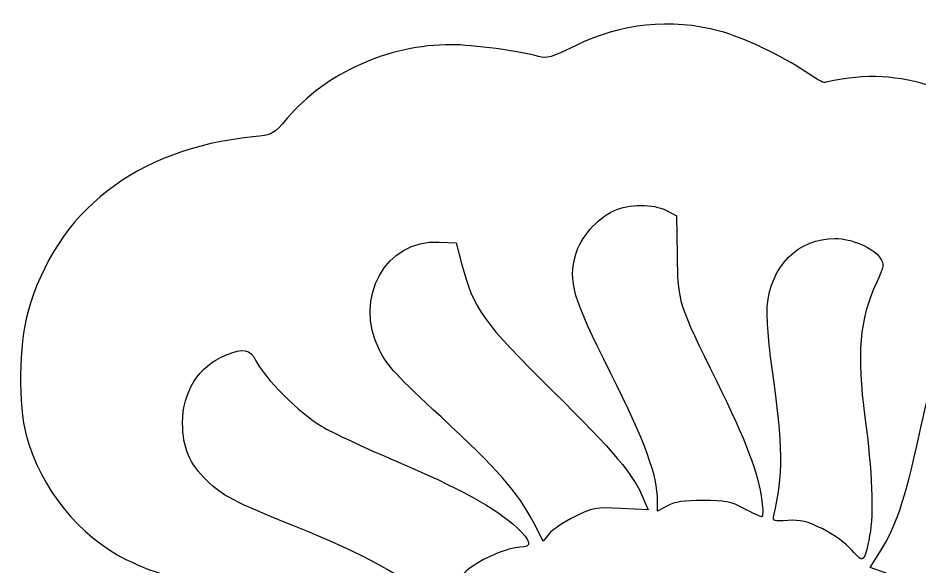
# Model space of a CAD drawing. Header units: centimetres. Extents: x -8.9 to 8.9, y -13 to 13.4.
# Drawn here: x -8.54 to -3.41, y -0.33 to 2.79 of the extents above; entities that cross this region are included whole.
import ezdxf

# ---------------------------------------------------------------- set-up
doc = ezdxf.new("R2010")
doc.units = ezdxf.units.CM
doc.header["$MEASUREMENT"] = 0
doc.layers.add('Layer 1', color=7, linetype='Continuous')

msp = doc.modelspace()

# ---------------------------------------------------------------- linework, layer by layer
at = {"layer": 'Layer 1'}
for points, knots in [([(-4.43164, -4.80334), (-4.54017, -4.77653), (-4.65891, -4.72368), (-4.75368, -4.66), (-4.75368, -4.66), (-4.82286, -4.61352), (-4.83319, -4.61146), (-4.92201, -4.62648), (-4.92201, -4.62648), (-5.1458, -4.66433), (-5.36817, -4.57178), (-5.57053, -4.35655), (-5.57053, -4.35655), (-5.68684, -4.23284), (-5.71643, -4.2108), (-5.79091, -4.19237), (-5.79091, -4.19237), (-6.03406, -4.13222), (-6.19558, -3.96871), (-6.30537, -3.67158), (-6.30537, -3.67158), (-6.33521, -3.59083), (-6.35648, -3.5636), (-6.42753, -3.51522), (-6.42753, -3.51522), (-6.60751, -3.39266), (-6.69461, -3.21588), (-6.70471, -2.95263), (-6.70471, -2.95263), (-6.71043, -2.80361), (-6.71542, -2.78353), (-6.76328, -2.71689), (-6.76328, -2.71689), (-6.84275, -2.60623), (-6.87061, -2.5134), (-6.87084, -2.35847), (-6.87084, -2.35847), (-6.871, -2.25134), (-6.86084, -2.19328), (-6.82503, -2.09657), (-6.82503, -2.09657), (-6.77938, -1.97331), (-6.77924, -1.97153), (-6.80754, -1.87418), (-6.80754, -1.87418), (-6.84485, -1.74584), (-6.83168, -1.62222), (-6.76566, -1.48114), (-6.76566, -1.48114), (-6.73745, -1.42087), (-6.68384, -1.3381), (-6.64651, -1.29721), (-6.64651, -1.29721), (-6.58692, -1.23194), (-6.57752, -1.21001), (-6.56944, -1.11748), (-6.56944, -1.11748), (-6.56438, -1.05952), (-6.54622, -0.98209), (-6.52909, -0.94542), (-6.52909, -0.94542), (-6.48917, -0.85996), (-6.30025, -0.66909), (-6.24084, -0.65418), (-6.24084, -0.65418), (-6.21577, -0.64789), (-6.19526, -0.63689), (-6.19526, -0.62975), (-6.19526, -0.62975), (-6.19526, -0.60743), (-6.38755, -0.53068), (-6.51359, -0.5027), (-6.51359, -0.5027), (-6.64551, -0.47341), (-6.88166, -0.44977), (-7.30504, -0.42347), (-7.30504, -0.42347), (-7.62511, -0.40359), (-7.73455, -0.3792), (-7.9275, -0.28476), (-7.9275, -0.28476), (-8.19301, -0.15481), (-8.41031, 0.11552), (-8.49428, 0.4203), (-8.49428, 0.4203), (-8.541, 0.58988), (-8.53702, 0.93576), (-8.48625, 1.11714), (-8.48625, 1.11714), (-8.32501, 1.69322), (-7.86911, 2.04904), (-7.20651, 2.11593), (-7.20651, 2.11593), (-7.09252, 2.12744), (-7.08958, 2.12902), (-7.01057, 2.2215), (-7.01057, 2.2215), (-6.78867, 2.48124), (-6.43436, 2.64008), (-6.07759, 2.63977), (-6.07759, 2.63977), (-5.95979, 2.63966), (-5.67829, 2.60191), (-5.58167, 2.57326), (-5.58167, 2.57326), (-5.53451, 2.55927), (-5.50712, 2.56709), (-5.3752, 2.63218), (-5.3752, 2.63218), (-5.11182, 2.76213), (-4.8315, 2.79121), (-4.55345, 2.71744), (-4.55345, 2.71744), (-4.4211, 2.68232), (-4.19659, 2.57663), (-4.06605, 2.48798), (-4.06605, 2.48798), (-4.00918, 2.44936), (-3.95977, 2.42061), (-3.95626, 2.4241), (-3.95626, 2.4241), (-3.95274, 2.42759), (-3.88986, 2.43877), (-3.81652, 2.44896), (-3.81652, 2.44896), (-3.4143, 2.50482), (-3.01685, 2.31278), (-2.71604, 1.91723), (-2.71604, 1.91723), (-2.63229, 1.8071), (-2.62926, 1.80507), (-2.51762, 1.78444), (-2.51762, 1.78444), (-2.28502, 1.74146), (-2.04296, 1.58935), (-1.89903, 1.39572), (-1.89903, 1.39572), (-1.8051, 1.26935), (-1.69594, 1.04547), (-1.66689, 0.91962), (-1.66689, 0.91962), (-1.64732, 0.83486), (-1.63922, 0.82499), (-1.5301, 0.7531), (-1.5301, 0.7531), (-1.20892, 0.54151), (-1.06469, 0.25181), (-1.0603, -0.19052), (-1.0603, -0.19052), (-1.0603, -0.19052), (-1.05825, -0.397), (-1.05825, -0.397), (-1.05825, -0.397), (-1.05825, -0.397), (-0.98627, -0.49234), (-0.98627, -0.49234), (-0.98627, -0.49234), (-0.76678, -0.78305), (-0.73599, -1.13619), (-0.89542, -1.53434), (-0.89542, -1.53434), (-0.9456, -1.65967), (-0.94732, -1.67124), (-0.92437, -1.72912), (-0.92437, -1.72912), (-0.87683, -1.84901), (-0.85708, -2.02944), (-0.87726, -2.15948), (-0.87726, -2.15948), (-0.90991, -2.3699), (-0.99064, -2.53015), (-1.1682, -2.73699), (-1.1682, -2.73699), (-1.24617, -2.82781), (-1.25687, -2.84954), (-1.25723, -2.91765), (-1.25723, -2.91765), (-1.25783, -3.03356), (-1.30293, -3.20302), (-1.36329, -3.31627), (-1.36329, -3.31627), (-1.4371, -3.45475), (-1.62815, -3.6326), (-1.79528, -3.7184), (-1.79528, -3.7184), (-1.86829, -3.75588), (-1.92805, -3.79519), (-1.92809, -3.80574), (-1.92809, -3.80574), (-1.92809, -3.8163), (-1.95548, -3.87955), (-1.98888, -3.94629), (-1.98888, -3.94629), (-2.06106, -4.09057), (-2.20021, -4.22776), (-2.34696, -4.29932), (-2.34696, -4.29932), (-2.45726, -4.3531), (-2.67889, -4.41457), (-2.76253, -4.41457), (-2.76253, -4.41457), (-2.8052, -4.41457), (-2.82877, -4.42907), (-2.87047, -4.48096), (-2.87047, -4.48096), (-2.94179, -4.56971), (-3.09715, -4.67059), (-3.22266, -4.70966), (-3.22266, -4.70966), (-3.34574, -4.74797), (-3.59354, -4.75192), (-3.73816, -4.71789), (-3.73816, -4.71789), (-3.82788, -4.69677), (-3.84023, -4.69754), (-3.88441, -4.727), (-3.88441, -4.727), (-4.01608, -4.81478), (-4.25205, -4.8477), (-4.43164, -4.80334)], [0, 0, 0, 0, 0.0178571, 0.0178571, 0.0178571, 0.0178571, 0.0357143, 0.0357143, 0.0357143, 0.0357143, 0.0535714, 0.0535714, 0.0535714, 0.0535714, 0.0714286, 0.0714286, 0.0714286, 0.0714286, 0.0892857, 0.0892857, 0.0892857, 0.0892857, 0.1071429, 0.1071429, 0.1071429, 0.1071429, 0.125, 0.125, 0.125, 0.125, 0.1428571, 0.1428571, 0.1428571, 0.1428571, 0.1607143, 0.1607143, 0.1607143, 0.1607143, 0.1785714, 0.1785714, 0.1785714, 0.1785714, 0.1964286, 0.1964286, 0.1964286, 0.1964286, 0.2142857, 0.2142857, 0.2142857, 0.2142857, 0.2321429, 0.2321429, 0.2321429, 0.2321429, 0.25, 0.25, 0.25, 0.25, 0.2678571, 0.2678571, 0.2678571, 0.2678571, 0.2857143, 0.2857143, 0.2857143, 0.2857143, 0.3035714, 0.3035714, 0.3035714, 0.3035714, 0.3214286, 0.3214286, 0.3214286, 0.3214286, 0.3392857, 0.3392857, 0.3392857, 0.3392857, 0.3571429, 0.3571429, 0.3571429, 0.3571429, 0.375, 0.375, 0.375, 0.375, 0.3928571, 0.3928571, 0.3928571, 0.3928571, 0.4107143, 0.4107143, 0.4107143, 0.4107143, 0.4285714, 0.4285714, 0.4285714, 0.4285714, 0.4464286, 0.4464286, 0.4464286, 0.4464286, 0.4642857, 0.4642857, 0.4642857, 0.4642857, 0.4821429, 0.4821429, 0.4821429, 0.4821429, 0.5, 0.5, 0.5, 0.5, 0.5178571, 0.5178571, 0.5178571, 0.5178571, 0.5357143, 0.5357143, 0.5357143, 0.5357143, 0.5535714, 0.5535714, 0.5535714, 0.5535714, 0.5714286, 0.5714286, 0.5714286, 0.5714286, 0.5892857, 0.5892857, 0.5892857, 0.5892857, 0.6071429, 0.6071429, 0.6071429, 0.6071429, 0.625, 0.625, 0.625, 0.625, 0.6428571, 0.6428571, 0.6428571, 0.6428571, 0.6607143, 0.6607143, 0.6607143, 0.6607143, 0.6785714, 0.6785714, 0.6785714, 0.6785714, 0.6964286, 0.6964286, 0.6964286, 0.6964286, 0.7142857, 0.7142857, 0.7142857, 0.7142857, 0.7321429, 0.7321429, 0.7321429, 0.7321429, 0.75, 0.75, 0.75, 0.75, 0.7678571, 0.7678571, 0.7678571, 0.7678571, 0.7857143, 0.7857143, 0.7857143, 0.7857143, 0.8035714, 0.8035714, 0.8035714, 0.8035714, 0.8214286, 0.8214286, 0.8214286, 0.8214286, 0.8392857, 0.8392857, 0.8392857, 0.8392857, 0.8571429, 0.8571429, 0.8571429, 0.8571429, 0.875, 0.875, 0.875, 0.875, 0.8928571, 0.8928571, 0.8928571, 0.8928571, 0.9107143, 0.9107143, 0.9107143, 0.9107143, 0.9285714, 0.9285714, 0.9285714, 0.9285714, 0.9464286, 0.9464286, 0.9464286, 0.9464286, 0.9642857, 0.9642857, 0.9642857, 0.9642857, 1, 1, 1, 1]), ([(-4.31152, 0.04609), (-4.33321, 0.20737), (-4.40157, 0.38843), (-4.56691, 0.72253), (-4.56691, 0.72253), (-4.78889, 1.1711), (-4.79055, 1.17638), (-4.79397, 1.44407), (-4.79397, 1.44407), (-4.79397, 1.44407), (-4.79682, 1.66775), (-4.79682, 1.66775), (-4.79682, 1.66775), (-4.79682, 1.66775), (-4.85512, 1.69783), (-4.85512, 1.69783), (-4.85512, 1.69783), (-4.93057, 1.73677), (-5.06645, 1.73588), (-5.1543, 1.69587), (-5.1543, 1.69587), (-5.24625, 1.65399), (-5.3457, 1.54052), (-5.37036, 1.44935), (-5.37036, 1.44935), (-5.41351, 1.28983), (-5.38909, 1.20659), (-5.17256, 0.77516), (-5.17256, 0.77516), (-4.97496, 0.38145), (-4.90481, 0.19071), (-4.90481, 0.0472), (-4.90481, 0.0472), (-4.90481, 0.0472), (-4.90481, -0.01071), (-4.90481, -0.01071), (-4.90481, -0.01071), (-4.90481, -0.01071), (-4.84889, 0.01969), (-4.84889, 0.01969), (-4.84889, 0.01969), (-4.80795, 0.04195), (-4.7538, 0.05013), (-4.64672, 0.05021), (-4.64672, 0.05021), (-4.52108, 0.05032), (-4.48835, 0.04386), (-4.41444, 0.00441), (-4.41444, 0.00441), (-4.36712, -0.02085), (-4.32188, -0.04213), (-4.31389, -0.04288), (-4.31389, -0.04288), (-4.3059, -0.04363), (-4.30484, -0.00359), (-4.31152, 0.04609)], [0, 0, 0, 0, 0.0666667, 0.0666667, 0.0666667, 0.0666667, 0.1333333, 0.1333333, 0.1333333, 0.1333333, 0.2, 0.2, 0.2, 0.2, 0.2666667, 0.2666667, 0.2666667, 0.2666667, 0.3333333, 0.3333333, 0.3333333, 0.3333333, 0.4, 0.4, 0.4, 0.4, 0.4666667, 0.4666667, 0.4666667, 0.4666667, 0.5333333, 0.5333333, 0.5333333, 0.5333333, 0.6, 0.6, 0.6, 0.6, 0.6666667, 0.6666667, 0.6666667, 0.6666667, 0.7333333, 0.7333333, 0.7333333, 0.7333333, 0.8, 0.8, 0.8, 0.8, 0.8666667, 0.8666667, 0.8666667, 0.8666667, 1, 1, 1, 1]), ([(-3.69928, -0.1502), (-3.67543, -0.02383), (-3.68485, 0.21499), (-3.7258, 0.52246), (-3.7258, 0.52246), (-3.77427, 0.88639), (-3.75793, 1.0744), (-3.65908, 1.29033), (-3.65908, 1.29033), (-3.61809, 1.37986), (-3.61621, 1.39272), (-3.63902, 1.42754), (-3.63902, 1.42754), (-3.67626, 1.48437), (-3.80169, 1.53871), (-3.89564, 1.53871), (-3.89564, 1.53871), (-4.10642, 1.53871), (-4.26286, 1.38172), (-4.28092, 1.15208), (-4.28092, 1.15208), (-4.28556, 1.09305), (-4.27381, 0.9408), (-4.25365, 0.79885), (-4.25365, 0.79885), (-4.1902, 0.35199), (-4.1884, 0.19315), (-4.24418, -0.03564), (-4.24418, -0.03564), (-4.25188, -0.06721), (-4.2453, -0.06955), (-4.16449, -0.06401), (-4.16449, -0.06401), (-4.09275, -0.05909), (-4.05592, -0.06805), (-3.96594, -0.11235), (-3.96594, -0.11235), (-3.90308, -0.14329), (-3.83141, -0.1954), (-3.79964, -0.23323), (-3.79964, -0.23323), (-3.73495, -0.31029), (-3.72847, -0.30493), (-3.69927, -0.1502), (-3.69927, -0.1502), (-3.69927, -0.1502), (-3.69928, -0.1502), (-3.69928, -0.1502)], [0, 0, 0, 0, 0.0769231, 0.0769231, 0.0769231, 0.0769231, 0.1538462, 0.1538462, 0.1538462, 0.1538462, 0.2307692, 0.2307692, 0.2307692, 0.2307692, 0.3076923, 0.3076923, 0.3076923, 0.3076923, 0.3846154, 0.3846154, 0.3846154, 0.3846154, 0.4615385, 0.4615385, 0.4615385, 0.4615385, 0.5384615, 0.5384615, 0.5384615, 0.5384615, 0.6153846, 0.6153846, 0.6153846, 0.6153846, 0.6923077, 0.6923077, 0.6923077, 0.6923077, 0.7692308, 0.7692308, 0.7692308, 0.7692308, 0.8461538, 0.8461538, 0.8461538, 0.8461538, 1, 1, 1, 1]), ([(-5.37779, -0.04287), (-5.27316, 0.00864), (-5.25862, 0.01123), (-5.11292, 0.00426), (-5.11292, 0.00426), (-5.11292, 0.00426), (-4.95876, -0.00311), (-4.95876, -0.00311), (-4.95876, -0.00311), (-4.95876, -0.00311), (-4.98409, 0.05805), (-4.98409, 0.05805), (-4.98409, 0.05805), (-5.04145, 0.19654), (-5.15072, 0.32637), (-5.49895, 0.6698), (-5.49895, 0.6698), (-5.89929, 1.06462), (-5.95176, 1.13789), (-6.01934, 1.39646), (-6.01934, 1.39646), (-6.01934, 1.39646), (-6.04977, 1.51289), (-6.04977, 1.51289), (-6.04977, 1.51289), (-6.04977, 1.51289), (-6.14738, 1.51802), (-6.14738, 1.51802), (-6.14738, 1.51802), (-6.45139, 1.534), (-6.63489, 1.20195), (-6.48633, 0.90467), (-6.48633, 0.90467), (-6.44172, 0.81541), (-6.38598, 0.75491), (-6.13572, 0.52419), (-6.13572, 0.52419), (-5.81654, 0.22992), (-5.69889, 0.09577), (-5.61078, -0.07442), (-5.61078, -0.07442), (-5.61078, -0.07442), (-5.55507, -0.18202), (-5.55507, -0.18202), (-5.55507, -0.18202), (-5.55507, -0.18202), (-5.52178, -0.1397), (-5.52178, -0.1397), (-5.52178, -0.1397), (-5.50347, -0.11642), (-5.43867, -0.07285), (-5.37778, -0.04288), (-5.37778, -0.04288), (-5.37778, -0.04288), (-5.37779, -0.04287), (-5.37779, -0.04287)], [0, 0, 0, 0, 0.0666667, 0.0666667, 0.0666667, 0.0666667, 0.1333333, 0.1333333, 0.1333333, 0.1333333, 0.2, 0.2, 0.2, 0.2, 0.2666667, 0.2666667, 0.2666667, 0.2666667, 0.3333333, 0.3333333, 0.3333333, 0.3333333, 0.4, 0.4, 0.4, 0.4, 0.4666667, 0.4666667, 0.4666667, 0.4666667, 0.5333333, 0.5333333, 0.5333333, 0.5333333, 0.6, 0.6, 0.6, 0.6, 0.6666667, 0.6666667, 0.6666667, 0.6666667, 0.7333333, 0.7333333, 0.7333333, 0.7333333, 0.8, 0.8, 0.8, 0.8, 0.8666667, 0.8666667, 0.8666667, 0.8666667, 1, 1, 1, 1]), ([(-3.22631, -0.58623), (-3.16532, -0.48217), (-3.12308, -0.35024), (-3.03704, 0.0049), (-3.03704, 0.0049), (-2.93594, 0.42218), (-2.88926, 0.52256), (-2.7176, 0.69188), (-2.7176, 0.69188), (-2.7176, 0.69188), (-2.64288, 0.76557), (-2.64288, 0.76557), (-2.64288, 0.76557), (-2.64288, 0.76557), (-2.68417, 0.84341), (-2.68417, 0.84341), (-2.68417, 0.84341), (-2.79318, 1.04889), (-3.11518, 1.06675), (-3.26113, 0.8754), (-3.26113, 0.8754), (-3.32897, 0.78646), (-3.35352, 0.71554), (-3.41821, 0.42164), (-3.41821, 0.42164), (-3.50277, 0.03748), (-3.54668, -0.09359), (-3.64094, -0.24318), (-3.64094, -0.24318), (-3.64094, -0.24318), (-3.69583, -0.33028), (-3.69583, -0.33028), (-3.69583, -0.33028), (-3.69583, -0.33028), (-3.61005, -0.36075), (-3.61005, -0.36075), (-3.61005, -0.36075), (-3.50401, -0.39841), (-3.39039, -0.51117), (-3.34883, -0.61998), (-3.34883, -0.61998), (-3.31387, -0.71153), (-3.29703, -0.70689), (-3.22631, -0.58622), (-3.22631, -0.58622), (-3.22631, -0.58622), (-3.22631, -0.58623), (-3.22631, -0.58623)], [0, 0, 0, 0, 0.0769231, 0.0769231, 0.0769231, 0.0769231, 0.1538462, 0.1538462, 0.1538462, 0.1538462, 0.2307692, 0.2307692, 0.2307692, 0.2307692, 0.3076923, 0.3076923, 0.3076923, 0.3076923, 0.3846154, 0.3846154, 0.3846154, 0.3846154, 0.4615385, 0.4615385, 0.4615385, 0.4615385, 0.5384615, 0.5384615, 0.5384615, 0.5384615, 0.6153846, 0.6153846, 0.6153846, 0.6153846, 0.6923077, 0.6923077, 0.6923077, 0.6923077, 0.7692308, 0.7692308, 0.7692308, 0.7692308, 0.8461538, 0.8461538, 0.8461538, 0.8461538, 1, 1, 1, 1]), ([(-6.09471, -0.48511), (-6.06599, -0.43423), (-6.01407, -0.36916), (-5.97932, -0.34052), (-5.97932, -0.34052), (-5.91055, -0.28384), (-5.75172, -0.21631), (-5.68717, -0.21631), (-5.68717, -0.21631), (-5.6159, -0.21631), (-5.62163, -0.18113), (-5.70563, -0.10291), (-5.70563, -0.10291), (-5.82209, 0.00554), (-6.04151, 0.12577), (-6.39569, 0.27518), (-6.39569, 0.27518), (-6.56463, 0.34645), (-6.75372, 0.43488), (-6.81589, 0.47169), (-6.81589, 0.47169), (-6.93862, 0.54435), (-7.14359, 0.74857), (-7.18867, 0.84311), (-7.18867, 0.84311), (-7.22085, 0.9106), (-7.25972, 0.91786), (-7.36152, 0.8754), (-7.36152, 0.8754), (-7.51523, 0.81129), (-7.6054, 0.66848), (-7.6054, 0.48914), (-7.6054, 0.48914), (-7.6054, 0.35055), (-7.56666, 0.25947), (-7.46626, 0.16204), (-7.46626, 0.16204), (-7.37694, 0.07535), (-7.31471, 0.04301), (-6.96953, -0.09617), (-6.96953, -0.09617), (-6.55504, -0.2633), (-6.3442, -0.38039), (-6.21339, -0.51611), (-6.21339, -0.51611), (-6.18078, -0.54995), (-6.15248, -0.57763), (-6.15051, -0.57763), (-6.15051, -0.57763), (-6.14854, -0.57763), (-6.12343, -0.536), (-6.09471, -0.48511)], [0, 0, 0, 0, 0.0714286, 0.0714286, 0.0714286, 0.0714286, 0.1428571, 0.1428571, 0.1428571, 0.1428571, 0.2142857, 0.2142857, 0.2142857, 0.2142857, 0.2857143, 0.2857143, 0.2857143, 0.2857143, 0.3571429, 0.3571429, 0.3571429, 0.3571429, 0.4285714, 0.4285714, 0.4285714, 0.4285714, 0.5, 0.5, 0.5, 0.5, 0.5714286, 0.5714286, 0.5714286, 0.5714286, 0.6428571, 0.6428571, 0.6428571, 0.6428571, 0.7142857, 0.7142857, 0.7142857, 0.7142857, 0.7857143, 0.7857143, 0.7857143, 0.7857143, 0.8571429, 0.8571429, 0.8571429, 0.8571429, 1, 1, 1, 1])]:
    msp.add_open_spline(points, degree=3, knots=knots, dxfattribs=at)

doc.saveas('drawing.dxf')
